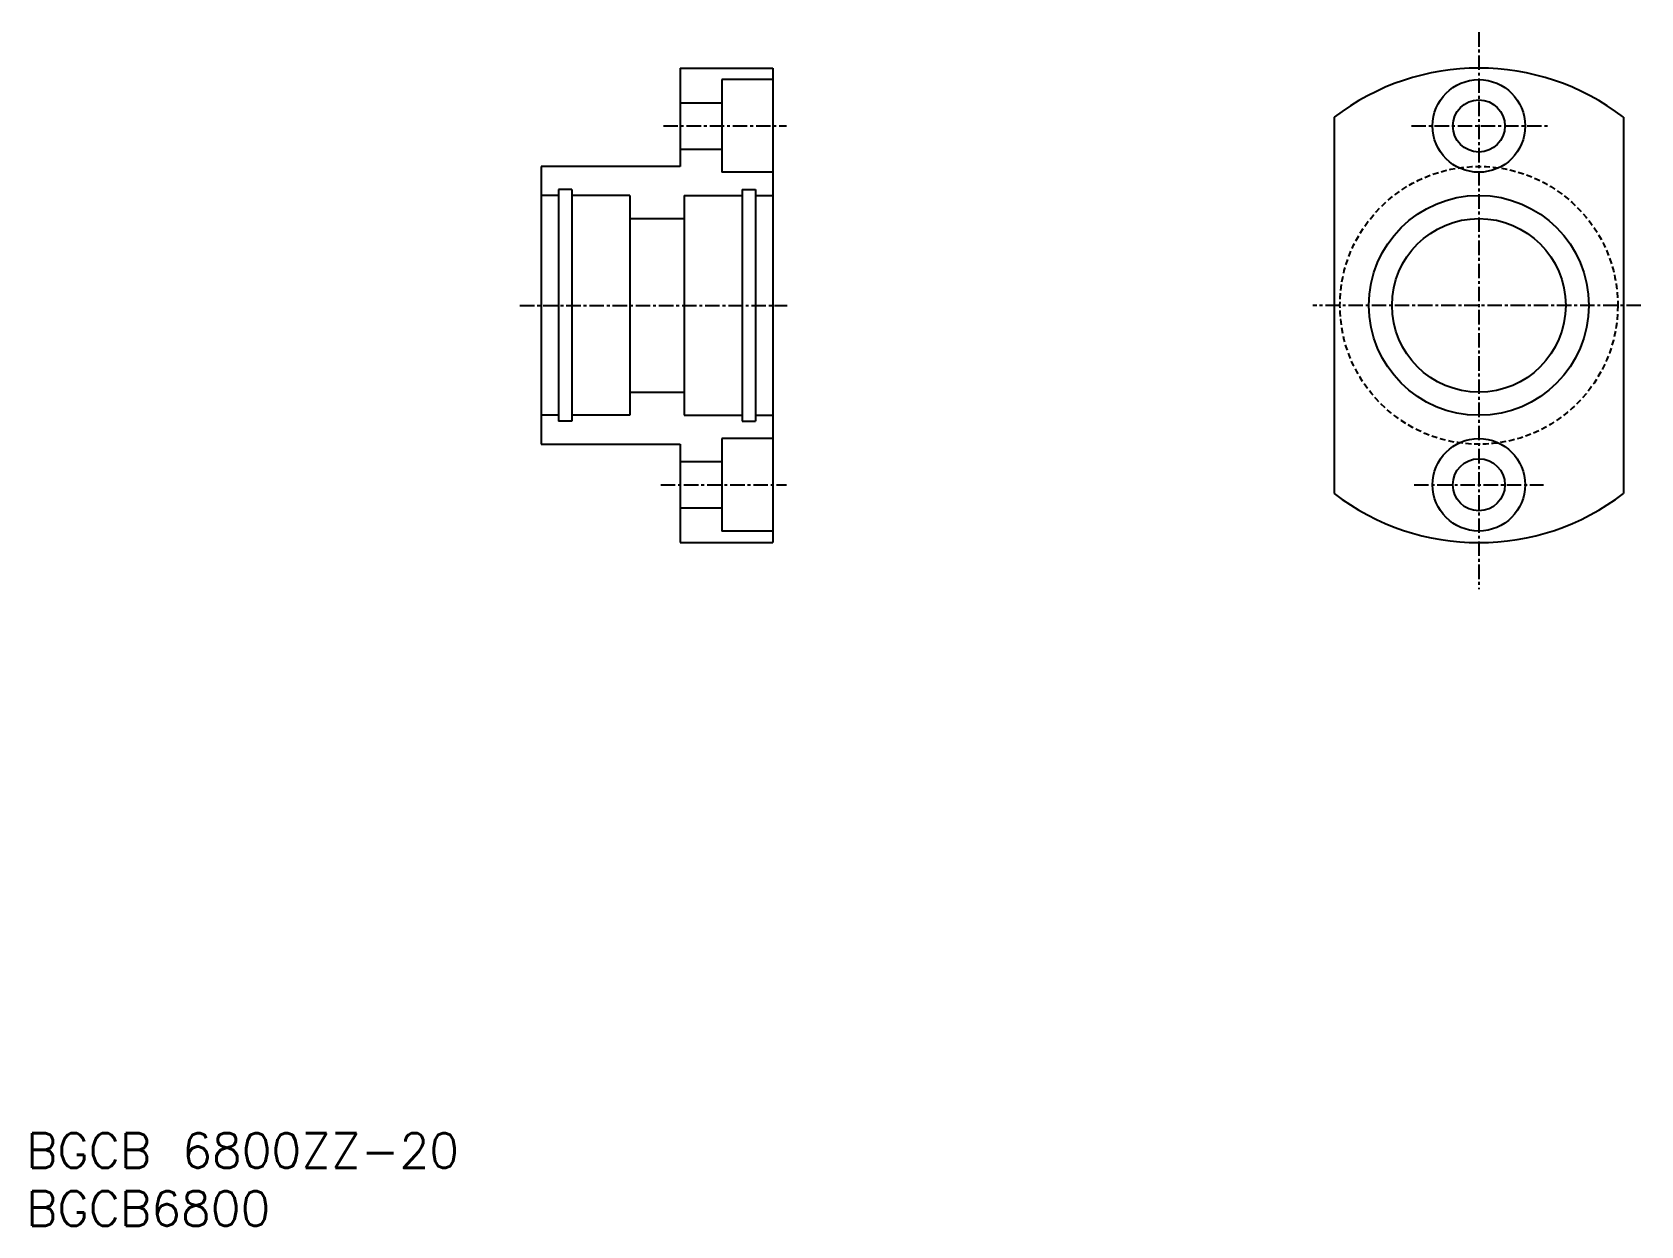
# Model space of a CAD drawing. Extents: x 45 to 184, y 37 to 140.
import ezdxf
from ezdxf.enums import TextEntityAlignment as Align

# ---------------------------------------------------------------- set-up
doc = ezdxf.new("R2010")
doc.units = 0
doc.linetypes.add('CENTER', pattern=[2, 1.25, -0.25, 0.25, -0.25])
doc.linetypes.add('DASHED', pattern=[0.75, 0.5, -0.25])
doc.layers.get('0').update_dxf_attribs({"linetype": 'CONTINUOUS'})
doc.layers.add('CENTER', color=1, linetype='CENTER')
doc.styles.get("Standard").update_dxf_attribs({"font": 'txt.shx', "bigfont": 'extfont.shx'})

msp = doc.modelspace()

# ---------------------------------------------------------------- linework, layer by layer
at = {"color": 7, "linetype": 'CONTINUOUS'}
for p, q in [((101.27, 137.32), (109.27, 137.32)), ((101.27, 137.32), (101.27, 128.82)), ((104.87, 136.32), (104.87, 128.32)), ((109.27, 136.32), (104.87, 136.32)), ((109.27, 137.32), (109.27, 96.32)), ((101.27, 134.32), (104.87, 134.32)), ((157.76, 133.07), (157.76, 100.58)), ((182.76, 133.07), (182.76, 100.58)), ((101.27, 130.32), (104.87, 130.32)), ((101.27, 128.82), (89.27, 128.82)), ((89.27, 128.82), (89.27, 104.82)), ((109.27, 128.32), (104.87, 128.32)), ((90.77, 126.82), (90.77, 106.82)), ((91.92, 126.82), (90.77, 126.82)), ((91.92, 126.82), (91.92, 106.82)), ((106.62, 126.82), (106.62, 106.82)), ((106.62, 126.82), (107.77, 126.82)), ((107.77, 126.82), (107.77, 106.82)), ((90.77, 126.32), (89.27, 126.32)), ((96.92, 126.32), (91.92, 126.32)), ((96.92, 126.32), (96.92, 107.32)), ((101.62, 126.32), (101.62, 107.32)), ((101.62, 126.32), (106.62, 126.32)), ((107.77, 126.32), (109.27, 126.32)), ((96.92, 124.32), (101.62, 124.32)), ((96.92, 109.32), (101.62, 109.32)), ((90.77, 107.32), (89.27, 107.32)), ((96.92, 107.32), (91.92, 107.32)), ((101.62, 107.32), (106.62, 107.32)), ((107.77, 107.32), (109.27, 107.32)), ((91.92, 106.82), (90.77, 106.82)), ((106.62, 106.82), (107.77, 106.82)), ((89.27, 104.82), (101.27, 104.82)), ((101.27, 104.82), (101.27, 96.32)), ((104.87, 105.32), (104.87, 97.32)), ((109.27, 105.32), (104.87, 105.32)), ((101.27, 103.32), (104.87, 103.32)), ((101.27, 99.32), (104.87, 99.32)), ((109.27, 97.32), (104.87, 97.32)), ((101.27, 96.32), (109.27, 96.32))]:
    msp.add_line(p, q, dxfattribs=at)
for centre, radius in [((170.26, 132.32), 4), ((170.26, 132.32), 2.25), ((170.26, 116.82), 9.5), ((170.26, 116.82), 7.5), ((170.26, 101.32), 4), ((170.26, 101.32), 2.25)]:
    msp.add_circle(centre, radius, dxfattribs=at)
at = {"color": 3, "linetype": 'DASHED'}
msp.add_circle((170.26, 116.82), 12, dxfattribs=at)
at = {"color": 7, "linetype": 'CONTINUOUS'}
for start, end in [(52.4281, 127.5719), (232.4281, 307.5719)]:
    msp.add_arc((170.26, 116.82), 20.5, start, end, dxfattribs=at)
at = {"layer": 'CENTER', "color": 1, "linetype": 'CENTER'}
for p, q in [((170.26, 140.42), (170.26, 92.29)), ((99.82, 132.32), (110.44, 132.32)), ((164.43, 132.32), (176.2, 132.32)), ((87.43, 116.82), (110.5, 116.82)), ((184.25, 116.82), (155.91, 116.82)), ((99.59, 101.32), (110.44, 101.32)), ((164.67, 101.32), (175.84, 101.32))]:
    msp.add_line(p, q, dxfattribs=at)

# ---------------------------------------------------------------- texts
at = {"color": 7, "linetype": 'CONTINUOUS'}
for s, p in [('BGCB 6800ZZ-20', (44.78, 43.8)), ('BGCB6800', (44.78, 38.8))]:
    msp.add_text(s, height=3, dxfattribs=at).set_placement(p, align=Align.MIDDLE_LEFT)

doc.saveas('drawing.dxf')
